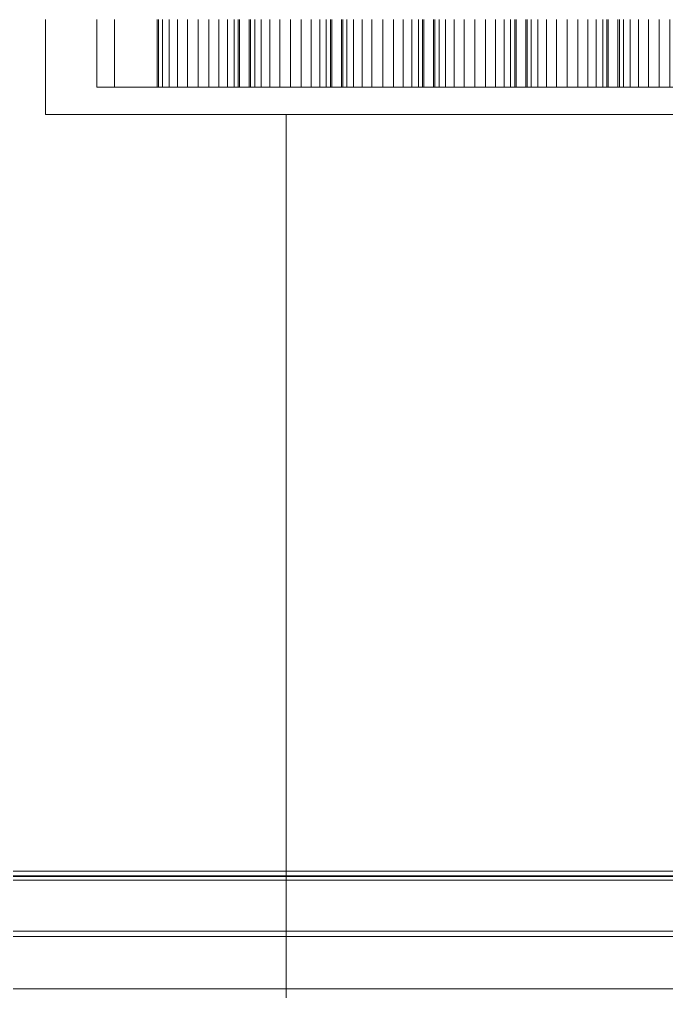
# Model space of a CAD drawing. Header units: centimetres. Extents: x -1906 to 5208, y -261 to 2955.
# Drawn here: x 2978.1 to 3019.4, y 2577 to 2639 of the extents above; entities that cross this region are included whole.
import ezdxf

# ---------------------------------------------------------------- set-up
doc = ezdxf.new("R2010")
doc.units = ezdxf.units.CM
doc.linetypes.add('Hidden', pattern=[0.714375, 0.47625, -0.238125])
for name, color, linetype, lineweight in [('A-CLNG-PATT', 7, 'Continuous', 18), ('A-DETL-HDLN', 7, 'Hidden', 18), ('G-IMPT', 7, 'Continuous', 18), ('S-BEAM', 7, 'Continuous', 18)]:
    doc.layers.add(name, color=color, linetype=linetype, lineweight=lineweight)

# ---------------------------------------------------------------- blocks, each defined once
blk = doc.blocks.new('Costanera Perfil Z - Parametrizado - h_22cm-1718476-Planta Bodega almacenamiento insumos')
at = {"layer": 'S-BEAM', "color": 254, "lineweight": 9, "true_color": 0xcccccc}
for p, q in [((-5.84, 4686.472), (-5.84, 1495.353)), ((-5.545, 4686.472), (-5.545, 1495.353)), ((-5.502, 1495.353), (-5.502, 4686.472)), ((-5.258, 4686.472), (-5.258, 1495.353)), ((-2.014, 4686.472), (-2.014, 1495.353)), ((-1.666, 4686.472), (-1.666, 1495.353)), ((1.666, 4686.472), (1.666, 1495.353))]:
    blk.add_line(p, q, dxfattribs=at)
blk = doc.blocks.new('PQ_RVR_EST-01_ZZ_ZZ_MO_T_A_rvt-2-Planta Bodega almacenamiento insumos')
at = {"layer": 'S-BEAM', "color": 254, "lineweight": 9, "true_color": 0xcccccc, "rotation": 269.9999999999998}
blk.add_blockref('Costanera Perfil Z - Parametrizado - h_22cm-1718476-Planta Bodega almacenamiento insumos', (-6547.931, 2578.823), dxfattribs=at)
blk = doc.blocks.new('PQ_RVR_ARQ-01_ZZ_ZZ_MO_T_A_rvt-2-Planta Bodega almacenamiento insumos')
at = {"layer": 'A-CLNG-PATT', "true_color": 0xd4d4d4}
h = blk.add_hatch(dxfattribs=at)
h.set_pattern_fill('FP_2', color=254, style=0, pattern_type=2)
h.set_pattern_definition([(90, (-3304.875, 82.28), (-30, 2e-15), [])])
h.paths.add_polyline_path([(-5052.578, 2390.869), (-5002.367, 2391.052), (-5002.385, 2395.947), (-4992.385, 2395.984), (-4992.366, 2391.089), (-4992.099, 2391.09), (-4992.117, 2395.985), (-4982.117, 2396.022), (-4982.098, 2391.126), (-4883.263, 2391.487), (-4883.177, 2393.887), (-4878.271, 2393.901), (-4878.262, 2391.505), (-3415.875, 2396.847), (-3415.79, 2399.311), (-3410.885, 2399.325), (-3410.875, 2396.865), (-3394.918, 2396.924), (-3394.832, 2399.389), (-3389.927, 2399.404), (-3389.918, 2396.942), (-3357.36, 2397.061), (-3357.296, 2402.027), (-3347.379, 2402.064), (-3347.36, 2397.098), (-2576.231, 2399.914), (-2577.592, 2638.972), (-2698.207, 2638.909), (-2698.207, 2636.409), (-2706.207, 2636.409), (-2706.207, 2638.909), (-2735.707, 2638.909), (-2735.707, 2632.909), (-2765.707, 2632.909), (-2765.707, 2638.909), (-2775.274, 2638.909), (-2774.578, 2637.768), (-2772.903, 2632.982), (-2772.326, 2627.864), (-2772.903, 2622.746), (-2774.847, 2617.497), (-2777.344, 2613.524), (-2780.986, 2609.882), (-2785.347, 2607.142), (-2790.541, 2605.403), (-2795.326, 2604.864), (-2800.636, 2605.508), (-2805.312, 2607.146), (-2809.837, 2610.053), (-2813.308, 2613.524), (-2816.075, 2617.959), (-2817.75, 2622.746), (-2818.326, 2627.864), (-2817.758, 2632.909), (-3110.949, 2632.909), (-3110.949, 2638.972), (-3114.28, 2638.972), (-3114.28, 2632.909), (-3274.277, 2632.909), (-3272.903, 2628.982), (-3272.326, 2623.864), (-3272.903, 2618.746), (-3274.847, 2613.497), (-3277.344, 2609.524), (-3280.986, 2605.882), (-3285.727, 2603.009), (-3290.541, 2601.403), (-3295.326, 2600.864), (-3300.636, 2601.508), (-3305.312, 2603.146), (-3309.837, 2606.053), (-3313.308, 2609.524), (-3316.075, 2613.959), (-3317.802, 2619.211), (-3318.326, 2623.864), (-3317.711, 2629.092), (-3316.375, 2632.909), (-3332.301, 2632.909), (-3332.366, 2628.827), (-3645.028, 2628.827), (-4101.802, 2402.327), (-5052.578, 2402.327), (-5052.578, 2401.843)])
h.paths.add_polyline_path([(-4115.832, 2455.927), (-4101.802, 2455.927), (-3805.08, 2603.063), (-3805.312, 2603.146), (-3809.837, 2606.053), (-3813.308, 2609.524), (-3816.075, 2613.959), (-3817.802, 2619.211), (-3818.326, 2623.864), (-3817.711, 2629.092), (-3815.805, 2634.231), (-3813.308, 2638.204), (-3812.54, 2638.972), (-4282.778, 2638.972), (-4280.815, 2637.675), (-4277.344, 2634.204), (-4274.578, 2629.768), (-4272.903, 2624.982), (-4272.326, 2619.864), (-4272.903, 2614.746), (-4274.847, 2609.497), (-4277.344, 2605.524), (-4280.986, 2601.882), (-4285.347, 2599.142), (-4290.541, 2597.403), (-4295.326, 2596.864), (-4300.636, 2597.508), (-4305.312, 2599.146), (-4309.837, 2602.053), (-4313.308, 2605.524), (-4316.075, 2609.959), (-4317.75, 2614.746), (-4318.326, 2619.864), (-4317.75, 2624.982), (-4315.805, 2630.231), (-4313.308, 2634.204), (-4309.666, 2637.846), (-4307.874, 2638.972), (-4782.778, 2638.972), (-4780.815, 2637.675), (-4777.344, 2634.204), (-4774.578, 2629.768), (-4772.903, 2624.982), (-4772.326, 2619.864), (-4772.903, 2614.746), (-4774.847, 2609.497), (-4777.344, 2605.524), (-4780.986, 2601.882), (-4785.347, 2599.142), (-4790.541, 2597.403), (-4795.326, 2596.864), (-4800.636, 2597.508), (-4805.312, 2599.146), (-4809.837, 2602.053), (-4813.308, 2605.524), (-4816.075, 2609.959), (-4817.75, 2614.746), (-4818.326, 2619.864), (-4817.75, 2624.982), (-4815.805, 2630.231), (-4813.308, 2634.204), (-4809.666, 2637.846), (-4807.874, 2638.972), (-5052.578, 2638.972), (-5052.578, 2455.927), (-4121.727, 2455.927)])
h.paths.add_polyline_path([(-3225.774, 2526.957), (-3246.214, 2526.957), (-3246.214, 2629.977), (-3230.65, 2629.977), (-3230.65, 2630.147), (-3196.381, 2630.147), (-3196.381, 2629.977), (-3193.468, 2629.977), (-3193.468, 2526.957), (-3207.713, 2526.957)])
h.paths.add_polyline_path([(-3772.87, 2619.034), (-3732.662, 2638.972), (-3778.112, 2638.972), (-3777.344, 2638.204), (-3774.578, 2633.768), (-3772.903, 2628.982), (-3772.326, 2623.864), (-3772.85, 2619.211)])
h.paths.add_polyline_path([(-2938.744, 2634.659), (-2938.744, 2638.972), (-2939.358, 2638.972), (-2939.358, 2634.659)])
h.paths.add_polyline_path([(-2950.505, 2634.659), (-2950.505, 2638.972), (-2951.119, 2638.972), (-2951.119, 2634.659)])
h.paths.add_polyline_path([(-2957, 2634.659), (-2956.386, 2634.659), (-2956.386, 2638.972), (-2957, 2638.972)])
h.paths.add_polyline_path([(-3016.245, 2634.659), (-3015.192, 2634.659), (-3015.192, 2638.972), (-3016.245, 2638.972)])
h.paths.add_polyline_path([(-2933.478, 2634.659), (-2932.863, 2634.659), (-2932.863, 2638.972), (-2933.478, 2638.972)])
h.paths.add_polyline_path([(-2833.508, 2634.659), (-2832.893, 2634.659), (-2832.893, 2638.972), (-2833.508, 2638.972)])
h.paths.add_polyline_path([(-3117.561, 2634.659), (-3117.561, 2638.972), (-3118.095, 2638.972), (-3118.095, 2634.659)])
h.paths.add_polyline_path([(-3103.839, 2634.659), (-3103.839, 2638.972), (-3106.56, 2638.972), (-3106.56, 2634.659)])
h.paths.add_polyline_path([(-2944.625, 2634.659), (-2944.625, 2638.972), (-2945.239, 2638.972), (-2945.239, 2634.659)])
h.paths.add_polyline_path([(-3259.229, 2634.659), (-3258.615, 2634.659), (-3258.615, 2638.972), (-3259.229, 2638.972)])
h.paths.add_polyline_path([(-3021.511, 2634.659), (-3021.511, 2638.972), (-3022.125, 2638.972), (-3022.125, 2634.659)])
h.paths.add_polyline_path([(-2892.314, 2634.659), (-2891.699, 2634.659), (-2891.699, 2638.972), (-2892.314, 2638.972)])
h.paths.add_polyline_path([(-2897.58, 2634.659), (-2897.58, 2638.972), (-2898.194, 2638.972), (-2898.194, 2634.659)])
h.paths.add_polyline_path([(-2915.222, 2634.659), (-2915.222, 2638.972), (-2915.836, 2638.972), (-2915.836, 2634.659)])
h.paths.add_polyline_path([(-3080.317, 2634.659), (-3080.317, 2638.972), (-3080.931, 2638.972), (-3080.931, 2634.659)])
h.paths.add_polyline_path([(-3123.361, 2634.659), (-3123.361, 2638.972), (-3123.976, 2638.972), (-3123.976, 2634.659)])
h.paths.add_polyline_path([(-3264.495, 2634.659), (-3264.495, 2638.972), (-3265.11, 2638.972), (-3265.11, 2634.659)])
h.paths.add_polyline_path([(-3004.045, 2634.659), (-3003.43, 2634.659), (-3003.43, 2638.972), (-3004.045, 2638.972)])
h.paths.add_polyline_path([(-2921.102, 2634.659), (-2921.102, 2638.972), (-2921.717, 2638.972), (-2921.717, 2634.659)])
h.paths.add_polyline_path([(-2962.266, 2634.659), (-2962.266, 2638.972), (-2962.881, 2638.972), (-2962.881, 2634.659)])
h.paths.add_polyline_path([(-2927.597, 2634.659), (-2926.983, 2634.659), (-2926.983, 2638.972), (-2927.597, 2638.972)])
h.paths.add_polyline_path([(-3247.468, 2634.659), (-3246.854, 2634.659), (-3246.854, 2638.972), (-3247.468, 2638.972)])
h.paths.add_polyline_path([(-3009.311, 2634.659), (-3009.311, 2638.972), (-3009.925, 2638.972), (-3009.925, 2634.659)])
h.paths.add_polyline_path([(-3075.051, 2634.659), (-3074.436, 2634.659), (-3074.436, 2638.972), (-3075.051, 2638.972)])
h.paths.add_polyline_path([(-3252.734, 2634.659), (-3252.734, 2638.972), (-3253.348, 2638.972), (-3253.348, 2634.659)])
h.paths.add_polyline_path([(-2998.164, 2634.659), (-2997.55, 2634.659), (-2997.55, 2638.972), (-2998.164, 2638.972)])
h.paths.add_polyline_path([(-3068.556, 2634.659), (-3068.556, 2638.972), (-3069.17, 2638.972), (-3069.17, 2634.659)])
h.paths.add_polyline_path([(-3241.587, 2634.659), (-3240.973, 2634.659), (-3240.973, 2638.972), (-3241.587, 2638.972)])
h.paths.add_polyline_path([(-3098.573, 2634.659), (-3097.959, 2634.659), (-3097.959, 2638.972), (-3098.573, 2638.972)])
h.paths.add_polyline_path([(-2838.774, 2634.659), (-2838.774, 2638.972), (-2839.388, 2638.972), (-2839.388, 2634.659)])
h.paths.add_polyline_path([(-3086.198, 2634.659), (-3086.198, 2638.972), (-3086.812, 2638.972), (-3086.812, 2634.659)])
h.paths.add_polyline_path([(-3129.242, 2634.659), (-3129.242, 2638.972), (-3129.856, 2638.972), (-3129.856, 2634.659)])
h.paths.add_polyline_path([(-3235.707, 2634.659), (-3235.092, 2634.659), (-3235.092, 2638.972), (-3235.707, 2638.972)])
h.paths.add_polyline_path([(-3063.29, 2634.659), (-3062.675, 2634.659), (-3062.675, 2638.972), (-3063.29, 2638.972)])
h.paths.add_polyline_path([(-2992.284, 2634.659), (-2991.669, 2634.659), (-2991.669, 2638.972), (-2992.284, 2638.972)])
h.paths.add_polyline_path([(-2986.403, 2634.659), (-2985.789, 2634.659), (-2985.789, 2638.972), (-2986.403, 2638.972)])
h.paths.add_polyline_path([(-2845.269, 2634.659), (-2844.654, 2634.659), (-2844.654, 2638.972), (-2845.269, 2638.972)])
h.paths.add_polyline_path([(-2974.642, 2634.659), (-2974.027, 2634.659), (-2974.027, 2638.972), (-2974.642, 2638.972)])
h.paths.add_polyline_path([(-2850.535, 2634.659), (-2850.535, 2638.972), (-2851.149, 2638.972), (-2851.149, 2634.659)])
h.paths.add_polyline_path([(-3135.737, 2634.659), (-3135.122, 2634.659), (-3135.122, 2638.972), (-3135.737, 2638.972)])
h.paths.add_polyline_path([(-3141.003, 2634.659), (-3141.003, 2638.972), (-3141.617, 2638.972), (-3141.617, 2634.659)])
h.paths.add_polyline_path([(-2827.627, 2634.659), (-2827.013, 2634.659), (-2827.013, 2638.972), (-2827.627, 2638.972)])
h.paths.add_polyline_path([(-2821.747, 2634.659), (-2821.132, 2634.659), (-2821.132, 2638.972), (-2821.747, 2638.972), (-2821.747, 2638.081)])
h.paths.add_polyline_path([(-3270.99, 2634.659), (-3270.376, 2634.659), (-3270.376, 2638.972), (-3270.99, 2638.972), (-3270.99, 2635.669)])
h.paths.add_polyline_path([(-3147.498, 2634.659), (-3146.883, 2634.659), (-3146.883, 2638.972), (-3147.498, 2638.972)])
h.paths.add_polyline_path([(-3152.764, 2634.659), (-3152.764, 2638.972), (-3153.378, 2638.972), (-3153.378, 2634.659)])
h.paths.add_polyline_path([(-3057.409, 2634.659), (-3056.795, 2634.659), (-3056.795, 2638.972), (-3057.409, 2638.972)])
h.paths.add_polyline_path([(-3158.645, 2634.659), (-3158.645, 2638.972), (-3159.259, 2638.972), (-3159.259, 2634.659)])
h.paths.add_polyline_path([(-3229.826, 2634.659), (-3229.212, 2634.659), (-3229.212, 2638.972), (-3229.826, 2638.972)])
h.paths.add_polyline_path([(-3223.946, 2634.659), (-3223.331, 2634.659), (-3223.331, 2638.972), (-3223.946, 2638.972)])
h.paths.add_polyline_path([(-3164.525, 2634.659), (-3164.525, 2638.972), (-3165.14, 2638.972), (-3165.14, 2634.659)])
h.paths.add_polyline_path([(-2980.522, 2634.659), (-2979.908, 2634.659), (-2979.908, 2638.972), (-2980.522, 2638.972)])
h.paths.add_polyline_path([(-2856.416, 2634.659), (-2856.416, 2638.972), (-2857.03, 2638.972), (-2857.03, 2634.659)])
h.paths.add_polyline_path([(-3050.914, 2634.659), (-3050.914, 2638.972), (-3051.528, 2638.972), (-3051.528, 2634.659)])
h.paths.add_polyline_path([(-3045.648, 2634.659), (-3045.033, 2634.659), (-3045.033, 2638.972), (-3045.648, 2638.972)])
h.paths.add_polyline_path([(-3170.406, 2634.659), (-3170.406, 2638.972), (-3171.02, 2638.972), (-3171.02, 2634.659)])
h.paths.add_polyline_path([(-2862.296, 2634.659), (-2862.296, 2638.972), (-2862.911, 2638.972), (-2862.911, 2634.659)])
h.paths.add_polyline_path([(-2868.177, 2634.659), (-2868.177, 2638.972), (-2868.791, 2638.972), (-2868.791, 2634.659)])
h.paths.add_polyline_path([(-2904.075, 2634.659), (-2903.46, 2634.659), (-2903.46, 2638.972), (-2904.075, 2638.972)])
h.paths.add_polyline_path([(-3329.621, 2634.659), (-3329.621, 2638.972), (-3330.235, 2638.972), (-3330.235, 2634.659)])
h.paths.add_polyline_path([(-3039.153, 2634.659), (-3039.153, 2638.972), (-3039.767, 2638.972), (-3039.767, 2634.659)])
h.paths.add_polyline_path([(-3324.354, 2634.659), (-3323.74, 2634.659), (-3323.74, 2638.972), (-3324.354, 2638.972)])
h.paths.add_polyline_path([(-3217.451, 2634.659), (-3217.451, 2638.972), (-3218.065, 2638.972), (-3218.065, 2634.659)])
h.paths.add_polyline_path([(-3092.078, 2634.659), (-3092.078, 2638.972), (-3092.693, 2638.972), (-3092.693, 2634.659)])
h.paths.add_polyline_path([(-3176.901, 2634.659), (-3176.286, 2634.659), (-3176.286, 2638.972), (-3176.901, 2638.972)])
h.paths.add_polyline_path([(-3182.167, 2634.659), (-3182.167, 2638.972), (-3182.781, 2638.972), (-3182.781, 2634.659)])
h.paths.add_polyline_path([(-2874.672, 2634.659), (-2874.057, 2634.659), (-2874.057, 2638.972), (-2874.672, 2638.972)])
h.paths.add_polyline_path([(-3193.928, 2634.659), (-3193.928, 2638.972), (-3194.543, 2638.972), (-3194.543, 2634.659)])
h.paths.add_polyline_path([(-3033.887, 2634.659), (-3033.272, 2634.659), (-3033.272, 2638.972), (-3033.887, 2638.972)])
h.paths.add_polyline_path([(-2968.147, 2634.659), (-2968.147, 2638.972), (-2968.761, 2638.972), (-2968.761, 2634.659)])
h.paths.add_polyline_path([(-2879.938, 2634.659), (-2879.938, 2638.972), (-2880.552, 2638.972), (-2880.552, 2634.659)])
h.paths.add_polyline_path([(-3028.006, 2634.659), (-3027.392, 2634.659), (-3027.392, 2638.972), (-3028.006, 2638.972)])
h.paths.add_polyline_path([(-2885.819, 2634.659), (-2885.819, 2638.972), (-2886.433, 2638.972), (-2886.433, 2634.659)])
h.paths.add_polyline_path([(-3318.474, 2634.659), (-3317.421, 2634.659), (-3317.421, 2638.972), (-3318.474, 2638.972), (-3318.474, 2635.641)])
h.paths.add_polyline_path([(-3188.048, 2634.659), (-3188.048, 2638.972), (-3188.662, 2638.972), (-3188.662, 2634.659)])
h.paths.add_polyline_path([(-3206.304, 2634.659), (-3205.689, 2634.659), (-3205.689, 2638.972), (-3206.304, 2638.972)])
h.paths.add_polyline_path([(-3200.423, 2634.659), (-3199.809, 2634.659), (-3199.809, 2638.972), (-3200.423, 2638.972)])
h.paths.add_polyline_path([(-3276.256, 2636.473), (-3276.256, 2638.972), (-3276.871, 2638.972), (-3276.871, 2637.451), (-3276.539, 2636.923)])
h.paths.add_polyline_path([(-2815.866, 2638.134), (-2815.339, 2638.972), (-2815.866, 2638.972), (-2815.866, 2638.544)])
blk = doc.blocks.new('EQ-04-002 - EQ-04-002_dwg_Agrupar_528-1534099-Planta Bodega almacenamiento insumos')
at = {"layer": 'A-DETL-HDLN', "lineweight": 9}
for p, q in [((0, 6.063), (0, 0)), ((3.28, 6.063), (3.28, 1.75)), ((3.28, 1.75), (8.426, 1.75)), ((11.059, 1.75), (14.307, 1.75)), ((16.94, 1.75), (20.187, 1.75)), ((22.82, 1.75), (26.068, 1.75)), ((28.701, 1.75), (31.948, 1.75)), ((34.581, 1.75), (37.829, 1.75)), ((298.897, 0), (0, 0))]:
    blk.add_line(p, q, dxfattribs=at)
at = {"layer": 'G-IMPT', "color": 251, "lineweight": 9, "true_color": 0x666666}
for p, q in [((0, 6.063), (0, 0)), ((0, 6.063), (0, 0)), ((3.28, 6.063), (3.28, 1.75)), ((3.28, 6.063), (3.28, 1.75)), ((3.28, 6.063), (3.28, 1.75)), ((3.28, 1.75), (8.426, 1.75)), ((3.28, 1.75), (8.426, 1.75)), ((3.28, 1.75), (8.426, 1.75)), ((11.059, 1.75), (14.307, 1.75)), ((11.059, 1.75), (14.307, 1.75)), ((11.059, 1.75), (14.307, 1.75)), ((16.94, 1.75), (20.187, 1.75)), ((16.94, 1.75), (20.187, 1.75)), ((16.94, 1.75), (20.187, 1.75)), ((22.82, 1.75), (26.068, 1.75)), ((22.82, 1.75), (26.068, 1.75)), ((22.82, 1.75), (26.068, 1.75)), ((28.701, 1.75), (31.948, 1.75)), ((28.701, 1.75), (31.948, 1.75)), ((28.701, 1.75), (31.948, 1.75)), ((34.581, 1.75), (37.829, 1.75)), ((34.581, 1.75), (37.829, 1.75)), ((34.581, 1.75), (37.829, 1.75)), ((293.211, 0), (0, 0)), ((288.159, 0), (0, 0))]:
    blk.add_line(p, q, dxfattribs=at)
at = {"layer": 'G-IMPT', "color": 251, "lineweight": 9, "true_color": 0x666666, "flags": 128}
blk.add_lwpolyline([(288.159, 0), (0, 0), (0, 6.063)], dxfattribs=at)
blk = doc.blocks.new('EQ-04-002 - EQ-04-002_dwg_Agrupar_1737-1534102-Planta Bodega almacenamiento insumos')
at = {"layer": 'A-DETL-HDLN', "lineweight": 9}
for p, q in [((18.871, 6.063), (18.871, 1.75)), ((18.96, 6.063), (18.96, 1.75)), ((19.223, 6.063), (19.223, 1.75)), ((19.642, 6.063), (19.642, 1.75)), ((20.187, 6.063), (20.187, 1.75)), ((20.822, 6.063), (20.822, 1.75)), ((21.504, 6.063), (21.504, 1.75)), ((22.185, 1.75), (22.185, 6.063)), ((22.82, 6.063), (22.82, 1.75)), ((23.366, 1.75), (23.366, 6.063)), ((23.784, 1.75), (23.784, 6.063)), ((24.047, 6.063), (24.047, 1.75)), ((24.137, 1.75), (24.137, 6.063)), ((20.822, 1.75), (20.187, 1.75)), ((21.504, 1.75), (20.822, 1.75)), ((22.185, 1.75), (21.504, 1.75)), ((22.185, 1.75), (22.82, 1.75))]:
    blk.add_line(p, q, dxfattribs=at)
at = {"layer": 'G-IMPT', "color": 251, "lineweight": 9, "true_color": 0x666666}
for p, q in [((18.871, 6.063), (18.871, 1.75)), ((18.871, 1.75), (18.871, 6.063)), ((18.871, 6.063), (18.871, 1.75)), ((18.96, 6.063), (18.96, 1.75)), ((18.96, 1.75), (18.96, 6.063)), ((18.96, 6.063), (18.96, 1.75)), ((19.223, 6.063), (19.223, 1.75)), ((19.223, 1.75), (19.223, 6.063)), ((19.223, 6.063), (19.223, 1.75)), ((19.642, 6.063), (19.642, 1.75)), ((19.642, 1.75), (19.642, 6.063)), ((19.642, 6.063), (19.642, 1.75)), ((20.187, 6.063), (20.187, 1.75)), ((20.187, 1.75), (20.187, 6.063)), ((20.187, 6.063), (20.187, 1.75)), ((20.822, 6.063), (20.822, 1.75)), ((20.822, 1.75), (20.822, 6.063)), ((20.822, 6.063), (20.822, 1.75)), ((21.504, 6.063), (21.504, 1.75)), ((21.504, 1.75), (21.504, 6.063)), ((21.504, 6.063), (21.504, 1.75)), ((22.185, 1.75), (22.185, 6.063)), ((22.185, 1.75), (22.185, 6.063)), ((22.185, 6.063), (22.185, 1.75)), ((22.82, 6.063), (22.82, 1.75)), ((22.82, 1.75), (22.82, 6.063)), ((22.82, 6.063), (22.82, 1.75)), ((23.366, 1.75), (23.366, 6.063)), ((23.366, 1.75), (23.366, 6.063)), ((23.366, 6.063), (23.366, 1.75)), ((23.784, 1.75), (23.784, 6.063)), ((23.784, 1.75), (23.784, 6.063)), ((23.784, 6.063), (23.784, 1.75)), ((24.047, 6.063), (24.047, 1.75)), ((24.047, 1.75), (24.047, 6.063)), ((24.047, 6.063), (24.047, 1.75)), ((24.137, 1.75), (24.137, 6.063)), ((24.137, 1.75), (24.137, 6.063)), ((24.137, 6.063), (24.137, 1.75)), ((20.822, 1.75), (20.187, 1.75)), ((21.504, 1.75), (20.822, 1.75)), ((22.185, 1.75), (21.504, 1.75)), ((22.185, 1.75), (22.82, 1.75))]:
    blk.add_line(p, q, dxfattribs=at)
blk = doc.blocks.new('EQ-04-002 - EQ-04-002_dwg_Agrupar_1737-1534103-Planta Bodega almacenamiento insumos')
at = {"layer": 'A-DETL-HDLN', "lineweight": 9}
for p, q in [((7.109, 6.063), (7.109, 1.75)), ((7.199, 6.063), (7.199, 1.75)), ((7.462, 6.063), (7.462, 1.75)), ((7.881, 6.063), (7.881, 1.75)), ((8.426, 6.063), (8.426, 1.75)), ((9.061, 6.063), (9.061, 1.75)), ((9.742, 6.063), (9.742, 1.75)), ((10.424, 1.75), (10.424, 6.063)), ((11.059, 6.063), (11.059, 1.75)), ((11.604, 1.75), (11.604, 6.063)), ((12.023, 1.75), (12.023, 6.063)), ((12.286, 6.063), (12.286, 1.75)), ((12.376, 1.75), (12.376, 6.063)), ((9.061, 1.75), (8.426, 1.75)), ((9.742, 1.75), (9.061, 1.75)), ((10.424, 1.75), (9.742, 1.75)), ((10.424, 1.75), (11.059, 1.75))]:
    blk.add_line(p, q, dxfattribs=at)
at = {"layer": 'G-IMPT', "color": 251, "lineweight": 9, "true_color": 0x666666}
for p, q in [((7.109, 6.063), (7.109, 1.75)), ((7.109, 1.75), (7.109, 6.063)), ((7.109, 6.063), (7.109, 1.75)), ((7.199, 6.063), (7.199, 1.75)), ((7.199, 1.75), (7.199, 6.063)), ((7.199, 6.063), (7.199, 1.75)), ((7.462, 6.063), (7.462, 1.75)), ((7.462, 1.75), (7.462, 6.063)), ((7.462, 6.063), (7.462, 1.75)), ((7.881, 6.063), (7.881, 1.75)), ((7.881, 1.75), (7.881, 6.063)), ((7.881, 6.063), (7.881, 1.75)), ((8.426, 6.063), (8.426, 1.75)), ((8.426, 1.75), (8.426, 6.063)), ((8.426, 6.063), (8.426, 1.75)), ((9.061, 6.063), (9.061, 1.75)), ((9.061, 1.75), (9.061, 6.063)), ((9.061, 6.063), (9.061, 1.75)), ((9.742, 6.063), (9.742, 1.75)), ((9.742, 1.75), (9.742, 6.063)), ((9.742, 6.063), (9.742, 1.75)), ((10.424, 1.75), (10.424, 6.063)), ((10.424, 1.75), (10.424, 6.063)), ((10.424, 6.063), (10.424, 1.75)), ((11.059, 6.063), (11.059, 1.75)), ((11.059, 1.75), (11.059, 6.063)), ((11.059, 6.063), (11.059, 1.75)), ((11.604, 1.75), (11.604, 6.063)), ((11.604, 1.75), (11.604, 6.063)), ((11.604, 6.063), (11.604, 1.75)), ((12.023, 1.75), (12.023, 6.063)), ((12.023, 1.75), (12.023, 6.063)), ((12.023, 6.063), (12.023, 1.75)), ((12.286, 6.063), (12.286, 1.75)), ((12.286, 1.75), (12.286, 6.063)), ((12.286, 6.063), (12.286, 1.75)), ((12.376, 1.75), (12.376, 6.063)), ((12.376, 1.75), (12.376, 6.063)), ((12.376, 6.063), (12.376, 1.75)), ((9.061, 1.75), (8.426, 1.75)), ((9.742, 1.75), (9.061, 1.75)), ((10.424, 1.75), (9.742, 1.75)), ((10.424, 1.75), (11.059, 1.75))]:
    blk.add_line(p, q, dxfattribs=at)
blk = doc.blocks.new('EQ-04-002 - EQ-04-002_dwg_Agrupar_1737-1534108-Planta Bodega almacenamiento insumos')
at = {"layer": 'A-DETL-HDLN', "lineweight": 9}
for p, q in [((36.512, 6.063), (36.512, 1.75)), ((36.602, 6.063), (36.602, 1.75)), ((36.865, 6.063), (36.865, 1.75)), ((37.284, 6.063), (37.284, 1.75)), ((37.829, 6.063), (37.829, 1.75)), ((38.464, 6.063), (38.464, 1.75)), ((39.145, 6.063), (39.145, 1.75)), ((39.827, 1.75), (39.827, 6.063)), ((40.462, 6.063), (40.462, 1.75)), ((41.007, 1.75), (41.007, 6.063)), ((41.426, 1.75), (41.426, 6.063)), ((41.689, 6.063), (41.689, 1.75)), ((41.779, 1.75), (41.779, 6.063)), ((38.464, 1.75), (37.829, 1.75)), ((39.145, 1.75), (38.464, 1.75)), ((39.827, 1.75), (39.145, 1.75)), ((39.827, 1.75), (40.462, 1.75))]:
    blk.add_line(p, q, dxfattribs=at)
at = {"layer": 'G-IMPT', "color": 251, "lineweight": 9, "true_color": 0x666666}
for p, q in [((36.512, 6.063), (36.512, 1.75)), ((36.512, 1.75), (36.512, 6.063)), ((36.512, 6.063), (36.512, 1.75)), ((36.602, 6.063), (36.602, 1.75)), ((36.602, 1.75), (36.602, 6.063)), ((36.602, 6.063), (36.602, 1.75)), ((36.865, 6.063), (36.865, 1.75)), ((36.865, 1.75), (36.865, 6.063)), ((36.865, 6.063), (36.865, 1.75)), ((37.284, 6.063), (37.284, 1.75)), ((37.284, 1.75), (37.284, 6.063)), ((37.284, 6.063), (37.284, 1.75)), ((37.829, 6.063), (37.829, 1.75)), ((37.829, 1.75), (37.829, 6.063)), ((37.829, 6.063), (37.829, 1.75)), ((38.464, 6.063), (38.464, 1.75)), ((38.464, 1.75), (38.464, 6.063)), ((38.464, 6.063), (38.464, 1.75)), ((39.145, 6.063), (39.145, 1.75)), ((39.145, 1.75), (39.145, 6.063)), ((39.145, 6.063), (39.145, 1.75)), ((39.827, 1.75), (39.827, 6.063)), ((39.827, 1.75), (39.827, 6.063)), ((39.827, 6.063), (39.827, 1.75)), ((40.462, 6.063), (40.462, 1.75)), ((40.462, 1.75), (40.462, 6.063)), ((40.462, 6.063), (40.462, 1.75)), ((41.007, 1.75), (41.007, 6.063)), ((41.007, 1.75), (41.007, 6.063)), ((41.007, 6.063), (41.007, 1.75)), ((41.426, 1.75), (41.426, 6.063)), ((41.426, 1.75), (41.426, 6.063)), ((41.426, 6.063), (41.426, 1.75)), ((41.689, 6.063), (41.689, 1.75)), ((41.689, 1.75), (41.689, 6.063)), ((41.689, 6.063), (41.689, 1.75)), ((41.779, 1.75), (41.779, 6.063)), ((41.779, 1.75), (41.779, 6.063)), ((41.779, 6.063), (41.779, 1.75)), ((38.464, 1.75), (37.829, 1.75)), ((39.145, 1.75), (38.464, 1.75)), ((39.827, 1.75), (39.145, 1.75)), ((39.827, 1.75), (40.462, 1.75))]:
    blk.add_line(p, q, dxfattribs=at)
blk = doc.blocks.new('EQ-04-002 - EQ-04-002_dwg_Agrupar_1737-1534112-Planta Bodega almacenamiento insumos')
at = {"layer": 'A-DETL-HDLN', "lineweight": 9}
for p, q in [((24.751, 6.063), (24.751, 1.75)), ((24.841, 6.063), (24.841, 1.75)), ((25.104, 6.063), (25.104, 1.75)), ((25.522, 6.063), (25.522, 1.75)), ((26.068, 6.063), (26.068, 1.75)), ((26.703, 6.063), (26.703, 1.75)), ((27.384, 6.063), (27.384, 1.75)), ((28.066, 1.75), (28.066, 6.063)), ((28.701, 6.063), (28.701, 1.75)), ((29.246, 1.75), (29.246, 6.063)), ((29.665, 1.75), (29.665, 6.063)), ((29.928, 6.063), (29.928, 1.75)), ((30.017, 1.75), (30.017, 6.063)), ((26.703, 1.75), (26.068, 1.75)), ((27.384, 1.75), (26.703, 1.75)), ((28.066, 1.75), (27.384, 1.75)), ((28.066, 1.75), (28.701, 1.75))]:
    blk.add_line(p, q, dxfattribs=at)
at = {"layer": 'G-IMPT', "color": 251, "lineweight": 9, "true_color": 0x666666}
for p, q in [((24.751, 6.063), (24.751, 1.75)), ((24.751, 1.75), (24.751, 6.063)), ((24.751, 6.063), (24.751, 1.75)), ((24.841, 6.063), (24.841, 1.75)), ((24.841, 1.75), (24.841, 6.063)), ((24.841, 6.063), (24.841, 1.75)), ((25.104, 6.063), (25.104, 1.75)), ((25.104, 1.75), (25.104, 6.063)), ((25.104, 6.063), (25.104, 1.75)), ((25.522, 6.063), (25.522, 1.75)), ((25.522, 1.75), (25.522, 6.063)), ((25.522, 6.063), (25.522, 1.75)), ((26.068, 6.063), (26.068, 1.75)), ((26.068, 1.75), (26.068, 6.063)), ((26.068, 6.063), (26.068, 1.75)), ((26.703, 6.063), (26.703, 1.75)), ((26.703, 1.75), (26.703, 6.063)), ((26.703, 6.063), (26.703, 1.75)), ((27.384, 6.063), (27.384, 1.75)), ((27.384, 1.75), (27.384, 6.063)), ((27.384, 6.063), (27.384, 1.75)), ((28.066, 1.75), (28.066, 6.063)), ((28.066, 1.75), (28.066, 6.063)), ((28.066, 6.063), (28.066, 1.75)), ((28.701, 6.063), (28.701, 1.75)), ((28.701, 1.75), (28.701, 6.063)), ((28.701, 6.063), (28.701, 1.75)), ((29.246, 1.75), (29.246, 6.063)), ((29.246, 1.75), (29.246, 6.063)), ((29.246, 6.063), (29.246, 1.75)), ((29.665, 1.75), (29.665, 6.063)), ((29.665, 1.75), (29.665, 6.063)), ((29.665, 6.063), (29.665, 1.75)), ((29.928, 6.063), (29.928, 1.75)), ((29.928, 1.75), (29.928, 6.063)), ((29.928, 6.063), (29.928, 1.75)), ((30.017, 1.75), (30.017, 6.063)), ((30.017, 1.75), (30.017, 6.063)), ((30.017, 6.063), (30.017, 1.75)), ((26.703, 1.75), (26.068, 1.75)), ((27.384, 1.75), (26.703, 1.75)), ((28.066, 1.75), (27.384, 1.75)), ((28.066, 1.75), (28.701, 1.75))]:
    blk.add_line(p, q, dxfattribs=at)
blk = doc.blocks.new('EQ-04-002 - EQ-04-002_dwg_Agrupar_1737-1534117-Planta Bodega almacenamiento insumos')
at = {"layer": 'A-DETL-HDLN', "lineweight": 9}
for p, q in [((30.632, 6.063), (30.632, 1.75)), ((30.721, 6.063), (30.721, 1.75)), ((30.984, 6.063), (30.984, 1.75)), ((31.403, 6.063), (31.403, 1.75)), ((31.948, 6.063), (31.948, 1.75)), ((32.583, 6.063), (32.583, 1.75)), ((33.265, 6.063), (33.265, 1.75)), ((33.946, 1.75), (33.946, 6.063)), ((34.581, 6.063), (34.581, 1.75)), ((35.127, 1.75), (35.127, 6.063)), ((35.545, 1.75), (35.545, 6.063)), ((35.808, 6.063), (35.808, 1.75)), ((35.898, 1.75), (35.898, 6.063)), ((32.583, 1.75), (31.948, 1.75)), ((33.265, 1.75), (32.583, 1.75)), ((33.946, 1.75), (33.265, 1.75)), ((33.946, 1.75), (34.581, 1.75))]:
    blk.add_line(p, q, dxfattribs=at)
at = {"layer": 'G-IMPT', "color": 251, "lineweight": 9, "true_color": 0x666666}
for p, q in [((30.632, 6.063), (30.632, 1.75)), ((30.632, 1.75), (30.632, 6.063)), ((30.632, 6.063), (30.632, 1.75)), ((30.721, 6.063), (30.721, 1.75)), ((30.721, 1.75), (30.721, 6.063)), ((30.721, 6.063), (30.721, 1.75)), ((30.984, 6.063), (30.984, 1.75)), ((30.984, 1.75), (30.984, 6.063)), ((30.984, 6.063), (30.984, 1.75)), ((31.403, 6.063), (31.403, 1.75)), ((31.403, 1.75), (31.403, 6.063)), ((31.403, 6.063), (31.403, 1.75)), ((31.948, 6.063), (31.948, 1.75)), ((31.948, 1.75), (31.948, 6.063)), ((31.948, 6.063), (31.948, 1.75)), ((32.583, 6.063), (32.583, 1.75)), ((32.583, 1.75), (32.583, 6.063)), ((32.583, 6.063), (32.583, 1.75)), ((33.265, 6.063), (33.265, 1.75)), ((33.265, 1.75), (33.265, 6.063)), ((33.265, 6.063), (33.265, 1.75)), ((33.946, 1.75), (33.946, 6.063)), ((33.946, 1.75), (33.946, 6.063)), ((33.946, 6.063), (33.946, 1.75)), ((34.581, 6.063), (34.581, 1.75)), ((34.581, 1.75), (34.581, 6.063)), ((34.581, 6.063), (34.581, 1.75)), ((35.127, 1.75), (35.127, 6.063)), ((35.127, 1.75), (35.127, 6.063)), ((35.127, 6.063), (35.127, 1.75)), ((35.545, 1.75), (35.545, 6.063)), ((35.545, 1.75), (35.545, 6.063)), ((35.545, 6.063), (35.545, 1.75)), ((35.808, 6.063), (35.808, 1.75)), ((35.808, 1.75), (35.808, 6.063)), ((35.808, 6.063), (35.808, 1.75)), ((35.898, 1.75), (35.898, 6.063)), ((35.898, 1.75), (35.898, 6.063)), ((35.898, 6.063), (35.898, 1.75)), ((32.583, 1.75), (31.948, 1.75)), ((33.265, 1.75), (32.583, 1.75)), ((33.946, 1.75), (33.265, 1.75)), ((33.946, 1.75), (34.581, 1.75))]:
    blk.add_line(p, q, dxfattribs=at)
blk = doc.blocks.new('EQ-04-002 - EQ-04-002_dwg_Agrupar_1737-1534121-Planta Bodega almacenamiento insumos')
at = {"layer": 'A-DETL-HDLN', "lineweight": 9}
for p, q in [((12.99, 6.063), (12.99, 1.75)), ((13.08, 6.063), (13.08, 1.75)), ((13.343, 6.063), (13.343, 1.75)), ((13.761, 6.063), (13.761, 1.75)), ((14.307, 6.063), (14.307, 1.75)), ((14.942, 6.063), (14.942, 1.75)), ((15.623, 6.063), (15.623, 1.75)), ((16.305, 1.75), (16.305, 6.063)), ((16.94, 6.063), (16.94, 1.75)), ((17.485, 1.75), (17.485, 6.063)), ((17.903, 1.75), (17.903, 6.063)), ((18.166, 6.063), (18.166, 1.75)), ((18.256, 1.75), (18.256, 6.063)), ((14.942, 1.75), (14.307, 1.75)), ((15.623, 1.75), (14.942, 1.75)), ((16.305, 1.75), (15.623, 1.75)), ((16.305, 1.75), (16.94, 1.75))]:
    blk.add_line(p, q, dxfattribs=at)
at = {"layer": 'G-IMPT', "color": 251, "lineweight": 9, "true_color": 0x666666}
for p, q in [((12.99, 6.063), (12.99, 1.75)), ((12.99, 1.75), (12.99, 6.063)), ((12.99, 6.063), (12.99, 1.75)), ((13.08, 6.063), (13.08, 1.75)), ((13.08, 1.75), (13.08, 6.063)), ((13.08, 6.063), (13.08, 1.75)), ((13.343, 6.063), (13.343, 1.75)), ((13.343, 1.75), (13.343, 6.063)), ((13.343, 6.063), (13.343, 1.75)), ((13.761, 6.063), (13.761, 1.75)), ((13.761, 1.75), (13.761, 6.063)), ((13.761, 6.063), (13.761, 1.75)), ((14.307, 6.063), (14.307, 1.75)), ((14.307, 1.75), (14.307, 6.063)), ((14.307, 6.063), (14.307, 1.75)), ((14.942, 6.063), (14.942, 1.75)), ((14.942, 1.75), (14.942, 6.063)), ((14.942, 6.063), (14.942, 1.75)), ((15.623, 6.063), (15.623, 1.75)), ((15.623, 1.75), (15.623, 6.063)), ((15.623, 6.063), (15.623, 1.75)), ((16.305, 1.75), (16.305, 6.063)), ((16.305, 1.75), (16.305, 6.063)), ((16.305, 6.063), (16.305, 1.75)), ((16.94, 6.063), (16.94, 1.75)), ((16.94, 1.75), (16.94, 6.063)), ((16.94, 6.063), (16.94, 1.75)), ((17.485, 1.75), (17.485, 6.063)), ((17.485, 1.75), (17.485, 6.063)), ((17.485, 6.063), (17.485, 1.75)), ((17.903, 1.75), (17.903, 6.063)), ((17.903, 1.75), (17.903, 6.063)), ((17.903, 6.063), (17.903, 1.75)), ((18.166, 6.063), (18.166, 1.75)), ((18.166, 1.75), (18.166, 6.063)), ((18.166, 6.063), (18.166, 1.75)), ((18.256, 1.75), (18.256, 6.063)), ((18.256, 1.75), (18.256, 6.063)), ((18.256, 6.063), (18.256, 1.75)), ((14.942, 1.75), (14.307, 1.75)), ((15.623, 1.75), (14.942, 1.75)), ((16.305, 1.75), (15.623, 1.75)), ((16.305, 1.75), (16.94, 1.75))]:
    blk.add_line(p, q, dxfattribs=at)
blk = doc.blocks.new('EQ-04-002 - EQ-04-002_dwg_Agrupar_529-1534137-Planta Bodega almacenamiento insumos')
at = {"layer": 'A-DETL-HDLN', "lineweight": 9}
blk.add_line((4.388, 6.063), (4.388, 1.75), dxfattribs=at)
at = {"layer": 'G-IMPT', "color": 251, "lineweight": 9, "true_color": 0x666666}
for p, q in [((4.388, 6.063), (4.388, 1.75)), ((4.388, 1.75), (4.388, 6.063)), ((4.388, 6.063), (4.388, 1.75))]:
    blk.add_line(p, q, dxfattribs=at)
blk = doc.blocks.new('EQ-04-002 - EQ-04-002_dwg_Agrupar_1736-1534157-Planta Bodega almacenamiento insumos')
for name in ['EQ-04-002 - EQ-04-002_dwg_Agrupar_528-1534099-Planta Bodega almacenamiento insumos', 'EQ-04-002 - EQ-04-002_dwg_Agrupar_529-1534137-Planta Bodega almacenamiento insumos', 'EQ-04-002 - EQ-04-002_dwg_Agrupar_1737-1534103-Planta Bodega almacenamiento insumos', 'EQ-04-002 - EQ-04-002_dwg_Agrupar_1737-1534121-Planta Bodega almacenamiento insumos', 'EQ-04-002 - EQ-04-002_dwg_Agrupar_1737-1534102-Planta Bodega almacenamiento insumos', 'EQ-04-002 - EQ-04-002_dwg_Agrupar_1737-1534112-Planta Bodega almacenamiento insumos', 'EQ-04-002 - EQ-04-002_dwg_Agrupar_1737-1534117-Planta Bodega almacenamiento insumos', 'EQ-04-002 - EQ-04-002_dwg_Agrupar_1737-1534108-Planta Bodega almacenamiento insumos']:
    blk.add_blockref(name, (0, 0))
blk = doc.blocks.new('EQ-04-002 - EQ-04-002_dwg-1534096-Planta Bodega almacenamiento insumos')
blk.add_blockref('EQ-04-002 - EQ-04-002_dwg_Agrupar_1736-1534157-Planta Bodega almacenamiento insumos', (0, 0))
blk = doc.blocks.new('EQ-04-002 - EQ-04-002-1534158-Planta Bodega almacenamiento insumos')
blk.add_blockref('EQ-04-002 - EQ-04-002_dwg-1534096-Planta Bodega almacenamiento insumos', (0, 0))

msp = doc.modelspace()

# ---------------------------------------------------------------- block references
at = {"lineweight": 5}
for name in ['PQ_RVR_ARQ-01_ZZ_ZZ_MO_T_A_rvt-2-Planta Bodega almacenamiento insumos', 'PQ_RVR_EST-01_ZZ_ZZ_MO_T_A_rvt-2-Planta Bodega almacenamiento insumos']:
    msp.add_blockref(name, (6090.754, 0), dxfattribs=at)
at = {"layer": 'A-DETL-HDLN', "lineweight": 9}
msp.add_blockref('EQ-04-002 - EQ-04-002-1534158-Planta Bodega almacenamiento insumos', (2979.806, 2632.909), dxfattribs=at)

doc.saveas('drawing.dxf')
